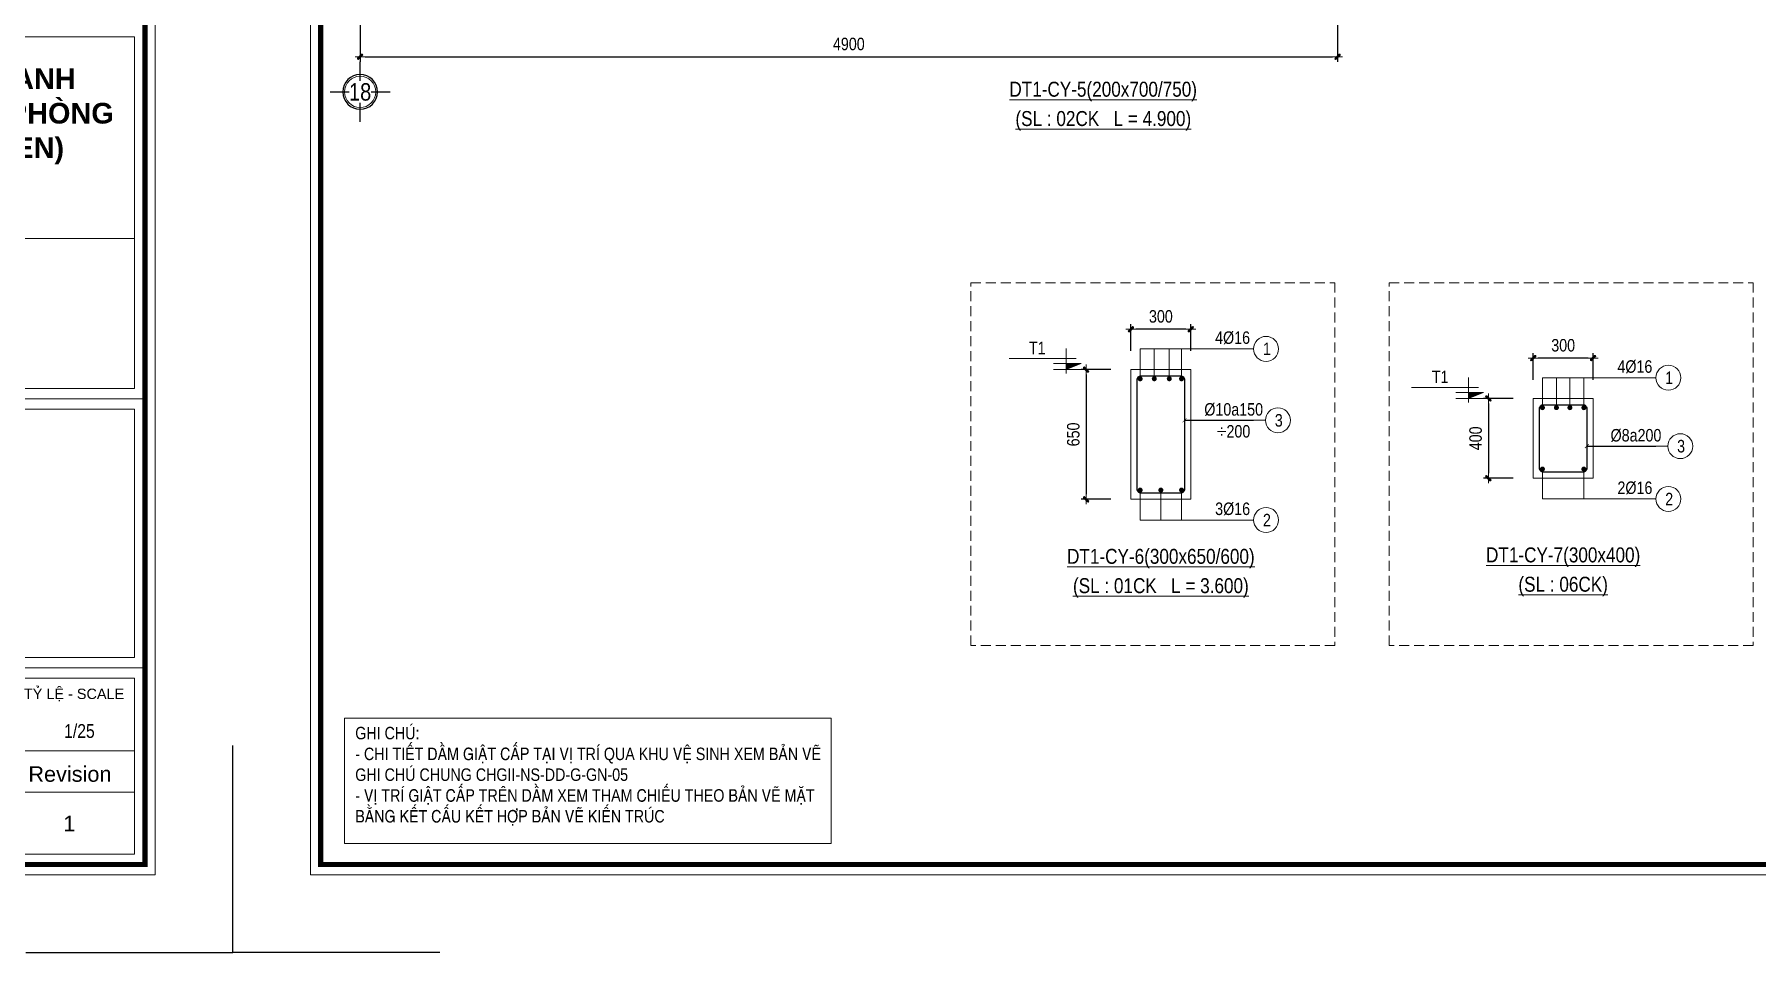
# Model space of a CAD drawing. Header units: millimetres. Extents: x 397144 to 8960116, y 345581 to 674207.
# Drawn here: x 5039870 to 5048503, y 602096 to 606696 of the extents above; entities that cross this region are included whole.
import ezdxf
from ezdxf.enums import TextEntityAlignment as Align

# ---------------------------------------------------------------- set-up
doc = ezdxf.new("R2010")
doc.units = ezdxf.units.MM
doc.header["$PDSIZE"] = -10
doc.linetypes.add('CENTER', pattern=[2, 1.25, -0.25, 0.25, -0.25])
doc.linetypes.add('HIDDEN', pattern=[0.375, 0.25, -0.125])
doc.layers.get('0').update_dxf_attribs({"linetype": 'CONTINUOUS'})
doc.layers.get('Defpoints').update_dxf_attribs({"color": 12, "linetype": 'CONTINUOUS'})
for name, color, linetype, lineweight in [('2', 2, 'CONTINUOUS', 20), ('CDAI', 8, 'CONTINUOUS', 30), ('CHUNHO', 7, 'CENTER', 13), ('CTHEP', 2, 'CONTINUOUS', 50), ('DBAO', 3, 'CONTINUOUS', 20), ('DGIONG', 4, 'CONTINUOUS', 13), ('KTH', 150, 'CONTINUOUS', 5), ('Net khuat', 8, 'HIDDEN', 13), ('STICK', 1, 'CONTINUOUS', 9), ('TEXT', 7, 'CONTINUOUS', 15)]:
    doc.layers.add(name, color=color, linetype=linetype, lineweight=lineweight)
doc.layers.add('8', color=8, linetype='CONTINUOUS')
doc.layers.add('HATCH', color=7, linetype='CONTINUOUS', lineweight=5, true_color=0x2491ff)
doc.styles.add('CHG_XX_Khung ten$0$A1 BORDER$0$ARIAL', font='arial.ttf')
doc.styles.add('CHG_XX_Khung ten$0$A1 BORDER$0$Arial - Bold', font='arialbd.ttf', dxfattribs={"height": 2.5})
doc.styles.add('CHG_XX_Khung ten$0$arial', font='arial.ttf')
doc.styles.add('HELVECONDENSE', font='VHELVCN_0.TTF')
doc.styles.add('Star-HelCon', font='VHELVCN_0.TTF')
doc.styles.add('TTP-HelCon', font='VHELVCN_0.TTF')
doc.styles.add('VNI-HELVE-CONDENSE', font='VHELVCN_0.TTF')
doc.dimstyles.new('kc-25', dxfattribs={"dimtxt": 62.5, "dimasz": 20, "dimexe": 20, "dimexo": 50, "dimgap": 25, "dimtad": 3, "dimdec": 0, "dimzin": 0, "dimdsep": 46, "dimtxsty": 'VNI-HELVE-CONDENSE', "dimblk": 'DIM', "dimcen": 2.5, "dimclrd": 256, "dimclre": 154, "dimclrt": 7, "dimaunit": 1, "dimadec": 0, "dimazin": 0, "dimtfac": 1, "dimtdec": 0, "dimtix": 1, "dimtmove": 0, "dimatfit": 3, "dimldrblk": 'DOT', "dimfxl": 1, "dimtolj": 1, "dimtzin": 0, "dimarcsym": 0})
doc.dimstyles.new('TTP-25', dxfattribs={"dimscale": 25, "dimtxt": 2.5, "dimasz": 1, "dimexe": 1, "dimexo": 1, "dimgap": 0.09, "dimtad": 0, "dimdec": 4, "dimrnd": 5, "dimzin": 9, "dimdsep": 46, "dimtxsty": 'TTP-HelCon', "dimblk": 'Stick1', "dimcen": 0.09, "dimdle": 1.5, "dimclrd": 256, "dimclre": 256, "dimclrt": 7, "dimadec": 0, "dimazin": 0, "dimtfac": 1, "dimtdec": 4, "dimtmove": 0, "dimatfit": 3, "dimldrblk": '_ArchTick1', "dimfxl": 1, "dimtvp": 1, "dimtolj": 1, "dimtzin": 0, "dimarcsym": 0})

# ---------------------------------------------------------------- blocks, each defined once
blk = doc.blocks.new('Stick1')
at = {"layer": 'STICK'}
h = blk.add_hatch(color=256, dxfattribs=at)
edge = h.paths.add_edge_path()
edge.add_line((0.3, 0.5), (-0.5, -0.3))
edge.add_arc((-0.4, -0.4), 0.141, 135, 315)
edge.add_line((-0.3, -0.5), (0.5, 0.3))
edge.add_arc((0.4, 0.4), 0.141, 315, 495)
blk.add_line((1, 0), (-1, 0), dxfattribs=at)
blk.add_lwpolyline([(0.3, 0.5), (-0.5, -0.3, 1), (-0.3, -0.5), (0.5, 0.3, 1), (0.3, 0.5, 1)], format="xyb", dxfattribs=at)
blk = doc.blocks.new('*D1292')
at = {"layer": 'Defpoints', "color": 0, "transparency": 16777216}
for p in [(5041502.5, 606782.3), (5046402.5, 606782.3), (5046402.5, 606584.3)]:
    blk.add_point(p, dxfattribs=at)
at = {"layer": 'KTH', "lineweight": -2, "transparency": 16777216}
for p, q in [((5041502.5, 606757.3), (5041502.5, 606559.3)), ((5046402.5, 606757.3), (5046402.5, 606559.3)), ((5041527.5, 606584.3), (5046377.5, 606584.3))]:
    blk.add_line(p, q, dxfattribs=at)
at = {"layer": 'KTH', "lineweight": -2, "transparency": 16777216, "xscale": 25, "yscale": 25, "zscale": 25, "rotation": 180}
blk.add_blockref('Stick1', (5041502.5, 606584.3), dxfattribs=at)
at = {"layer": 'KTH', "lineweight": -2, "transparency": 16777216, "xscale": 25, "yscale": 25, "zscale": 25}
blk.add_blockref('Stick1', (5046402.5, 606584.3), dxfattribs=at)
at = {"layer": 'KTH', "color": 7, "transparency": 16777216, "insert": (5043952.5, 606648.1), "char_height": 62.5, "attachment_point": 5, "style": 'TTP-HelCon'}
blk.add_mtext('\\A1;4900', dxfattribs=at)
blk = doc.blocks.new('_ArchTick1')
at = {"color": 0, "const_width": 3.81}
blk.add_lwpolyline([(-12.7, -12.7), (12.7, 12.7)], dxfattribs=at)
blk = doc.blocks.new('dau truc')
blk.add_circle((0, 0), 180)
at = {"layer": '8'}
for p, q in [((0, 127), (0, 345)), ((-127, 0), (-345, 0)), ((345, 0), (127, 0)), ((0, -345), (0, -127))]:
    blk.add_line(p, q, dxfattribs=at)
blk.add_circle((0, 0), 200, dxfattribs=at)
at = {"layer": 'TEXT', "style": 'HELVECONDENSE'}
blk.add_attdef('A', text='', height=233, dxfattribs=at).set_placement((0, 0), align=Align.MIDDLE)
blk = doc.blocks.new('*D1342')
at = {"layer": 'Defpoints', "color": 0, "ltscale": 500, "transparency": 16777216}
for p in [(5045366.9, 605219.4), (5045366.9, 605086.1), (5045666.9, 605086.1)]:
    blk.add_point(p, dxfattribs=at)
at = {"layer": 'KTH', "lineweight": -2, "ltscale": 500, "transparency": 16777216}
for p, q in [((5045366.9, 605111.1), (5045366.9, 605244.4)), ((5045641.9, 605219.4), (5045391.9, 605219.4)), ((5045666.9, 605111.1), (5045666.9, 605244.4))]:
    blk.add_line(p, q, dxfattribs=at)
at = {"layer": 'KTH', "lineweight": -2, "ltscale": 500, "transparency": 16777216, "xscale": 25, "yscale": 25, "zscale": 25, "rotation": 180}
blk.add_blockref('Stick1', (5045366.9, 605219.4), dxfattribs=at)
at = {"layer": 'KTH', "lineweight": -2, "ltscale": 500, "transparency": 16777216, "xscale": 25, "yscale": 25, "zscale": 25}
blk.add_blockref('Stick1', (5045666.9, 605219.4), dxfattribs=at)
at = {"layer": 'KTH', "color": 7, "ltscale": 500, "transparency": 16777216, "insert": (5045516.9, 605283.2), "char_height": 62.5, "attachment_point": 5, "style": 'TTP-HelCon'}
blk.add_mtext('\\A1;300', dxfattribs=at)
blk = doc.blocks.new('*D1343')
at = {"layer": 'Defpoints', "color": 0, "ltscale": 500, "transparency": 16777216}
for p in [(5045291.7, 605017.1), (5045141.9, 604367.1), (5045291.7, 604367.1)]:
    blk.add_point(p, dxfattribs=at)
at = {"layer": 'KTH', "lineweight": -2, "ltscale": 500, "transparency": 16777216}
for p, q in [((5045266.7, 605017.1), (5045116.9, 605017.1)), ((5045141.9, 604992.1), (5045141.9, 604392.1)), ((5045266.7, 604367.1), (5045116.9, 604367.1))]:
    blk.add_line(p, q, dxfattribs=at)
at = {"layer": 'KTH', "lineweight": -2, "ltscale": 500, "transparency": 16777216, "xscale": 25, "yscale": 25, "zscale": 25}
for p, rotation in [((5045141.9, 605017.1), 90), ((5045141.9, 604367.1), 270)]:
    blk.add_blockref('Stick1', p, dxfattribs=dict(at, rotation=rotation))
at = {"layer": 'KTH', "color": 7, "ltscale": 500, "transparency": 16777216, "insert": (5045078.1, 604692.1), "char_height": 62.5, "attachment_point": 5, "rotation": 90, "style": 'TTP-HelCon'}
blk.add_mtext('\\A1;650', dxfattribs=at)
blk = doc.blocks.new('CODE')
at = {"layer": 'DBAO'}
for p, q in [((-62.5, -20), (-62.5, 105)), ((-62.5, 0), (-137.5, 30)), ((-137.5, 30), (0, 30)), ((-137.5, 0), (0, 0)), ((-112.5, 55), (223.6, 55))]:
    blk.add_line(p, q, dxfattribs=at)
at = {"layer": 'HATCH', "color": 1}
blk.add_solid([(-62.5, 0), (-137.5, 30), (-62.5, 30)], dxfattribs=at)
blk = doc.blocks.new('DIM')
h = blk.add_hatch(color=1)
h.paths.add_polyline_path([(0.49, 0.29, 1), (0.29, 0.49), (-0.19, 0), (0.19, 0)])
h.paths.add_polyline_path([(0.19, 0), (-0.19, 0), (-0.49, -0.29, 1), (-0.29, -0.49)])
at = {"color": 9}
for p, q in [((-0.19, 0), (-1.5, 0)), ((0.19, 0), (1.5, 0))]:
    blk.add_line(p, q, dxfattribs=at)
at = {"color": 1}
for p, q in [((-0.49, -0.29), (0.29, 0.49)), ((-0.29, -0.49), (0.49, 0.29)), ((-0.19, 0), (0.19, 0))]:
    blk.add_line(p, q, dxfattribs=at)
blk.add_arc((-0.39, -0.39), 0.138, 135, 315, dxfattribs=at)
blk = doc.blocks.new('*D1344')
at = {"layer": 'Defpoints', "color": 0, "ltscale": 500, "transparency": 16777216}
for p in [(5047383.7, 605074.7), (5047383.7, 604941.5), (5047683.7, 604941.5)]:
    blk.add_point(p, dxfattribs=at)
at = {"layer": 'KTH', "lineweight": -2, "ltscale": 500, "transparency": 16777216}
for p, q in [((5047383.7, 604966.5), (5047383.7, 605099.7)), ((5047658.7, 605074.7), (5047408.7, 605074.7)), ((5047683.7, 604966.5), (5047683.7, 605099.7))]:
    blk.add_line(p, q, dxfattribs=at)
at = {"layer": 'KTH', "lineweight": -2, "ltscale": 500, "transparency": 16777216, "xscale": 25, "yscale": 25, "zscale": 25, "rotation": 180}
blk.add_blockref('Stick1', (5047383.7, 605074.7), dxfattribs=at)
at = {"layer": 'KTH', "lineweight": -2, "ltscale": 500, "transparency": 16777216, "xscale": 25, "yscale": 25, "zscale": 25}
blk.add_blockref('Stick1', (5047683.7, 605074.7), dxfattribs=at)
at = {"layer": 'KTH', "color": 7, "ltscale": 500, "transparency": 16777216, "insert": (5047533.7, 605138.5), "char_height": 62.5, "attachment_point": 5, "style": 'TTP-HelCon'}
blk.add_mtext('\\A1;300', dxfattribs=at)
blk = doc.blocks.new('*D1345')
at = {"layer": 'Defpoints', "color": 0, "ltscale": 500, "transparency": 16777216}
for p in [(5047308.5, 604872.5), (5047158.7, 604472.5), (5047308.5, 604472.5)]:
    blk.add_point(p, dxfattribs=at)
at = {"layer": 'KTH', "lineweight": -2, "ltscale": 500, "transparency": 16777216}
for p, q in [((5047283.5, 604872.5), (5047133.7, 604872.5)), ((5047158.7, 604847.5), (5047158.7, 604497.5)), ((5047283.5, 604472.5), (5047133.7, 604472.5))]:
    blk.add_line(p, q, dxfattribs=at)
at = {"layer": 'KTH', "lineweight": -2, "ltscale": 500, "transparency": 16777216, "xscale": 25, "yscale": 25, "zscale": 25}
for p, rotation in [((5047158.7, 604872.5), 90), ((5047158.7, 604472.5), 270)]:
    blk.add_blockref('Stick1', p, dxfattribs=dict(at, rotation=rotation))
at = {"layer": 'KTH', "color": 7, "ltscale": 500, "transparency": 16777216, "insert": (5047094.9, 604672.5), "char_height": 62.5, "attachment_point": 5, "rotation": 90, "style": 'TTP-HelCon'}
blk.add_mtext('\\A1;400', dxfattribs=at)
blk = doc.blocks.new('CHG_XX_Khung ten')
for p, q in [((687, 107), (824, 107)), ((687, 55), (824, 55))]:
    blk.add_line(p, q)
at = {"linetype": 'Continuous'}
blk.add_line((689, 39), (822, 39), dxfattribs=at)
blk.add_lwpolyline([(15, 579), (826, 579), (826, 15), (15, 15)], close=True)
at = {"color": 4, "linetype": 'Continuous', "const_width": 1}
blk.add_lwpolyline([(17, 577), (824, 577), (824, 17), (17, 17)], close=True, dxfattribs=at)
at = {"linetype": 'Continuous'}
for points in [[(689, 177), (822, 177), (822, 138), (689, 138)], [(689, 109), (822, 109), (822, 138), (689, 138)], [(689, 105), (822, 105), (822, 57), (689, 57)], [(689, 53), (822, 53), (822, 31), (689, 31)], [(822, 19), (689, 19), (689, 31), (822, 31)]]:
    blk.add_lwpolyline(points, close=True, dxfattribs=at)
at = {"layer": 'Defpoints', "color": 1, "ltscale": 2}
for points in [[(40.06, 0), (0, 0), (0, 40)], [(800.94, 0), (841, 0), (841, 40)]]:
    blk.add_lwpolyline(points, dxfattribs=at)
at = {"style": 'CHG_XX_Khung ten$0$A1 BORDER$0$ARIAL'}
blk.add_text('TỶ LỆ - SCALE', height=2, dxfattribs=at).set_placement((820, 50), align=Align.MIDDLE_RIGHT)
for s, style, p in [('Revision', 'CHG_XX_Khung ten$0$A1 BORDER$0$ARIAL', (809.5, 34.5)), ('1', 'CHG_XX_Khung ten$0$arial', (809.36, 24.93))]:
    blk.add_text(s, height=3, dxfattribs=dict(style=style)).set_placement(p, align=Align.MIDDLE_CENTER)
at = {"insert": (755.4, 170.88), "char_height": 4, "width": 159.8745, "attachment_point": 2, "style": 'CHG_XX_Khung ten$0$A1 BORDER$0$Arial - Bold'}
blk.add_mtext('DỰ ÁN ĐẦU TƯ XÂY DỰNG KINH DOANH\\PKHU CHUNG CƯ - THƯƠNG MẠI - VĂN PHÒNG\\P(KHU PHỨC HỢP CÔNG HÒA GARDEN)', dxfattribs=at)
blk = doc.blocks.new('GHICHU11')
at = {"layer": 'KTH'}
blk.add_lwpolyline([(0, 628.9), (2438.7, 628.9), (2438.7, 0), (0, 0)], close=True, dxfattribs=at)
at = {"layer": 'TEXT', "ltscale": 0.8, "insert": (53, 584.6), "char_height": 62.5, "width": 2404.343, "attachment_point": 1, "style": 'TTP-HelCon'}
blk.add_mtext('GHI CHUÙ:\\P- CHI TIEÁT DAÀM GIAÄT CAÁP TAÏI VÒ TRÍ QUA KHU VEÄ SINH XEM BAÛN VEÕ GHI CHUÙ CHUNG CHGII-NS-DD-G-GN-05\\P- VÒ TRÍ GIAÄT CAÁP TREÂN DAÀM XEM THAM CHIEÁU THEO BAÛN VEÕ MAËT BAÈNG KEÁT CAÁU KEÁT HÔÏP BAÛN VEÕ KIEÁN TRUÙC  ', dxfattribs=at)

msp = doc.modelspace()

# ---------------------------------------------------------------- linework, layer by layer
at = {"layer": 'CDAI'}
for points in [[(5045416.87285, 604985.87311), (5045616.87285, 604985.87311, -0.4142135624), (5045635.62285, 604967.12311), (5045635.62285, 604417.12311, -0.4142135624), (5045616.87285, 604398.37311), (5045416.87285, 604398.37311, -0.4142135624), (5045398.12285, 604417.12311), (5045398.12285, 604967.12311, -0.4142135624)], [(5047433.68897, 604841.20452), (5047633.68897, 604841.20452, -0.4142135624), (5047652.43897, 604822.45452), (5047652.43897, 604522.45452, -0.4142135624), (5047633.68897, 604503.70452), (5047433.68897, 604503.70452, -0.4142135624), (5047414.93897, 604522.45452), (5047414.93897, 604822.45452, -0.4142135624)]]:
    msp.add_lwpolyline(points, format="xyb", close=True, dxfattribs=at)
at = {"layer": 'CTHEP', "const_width": 12.5}
for points in [[(5045406.87285, 604970.87311, 1), (5045419.37285, 604970.87311, 1)], [(5045552.91272, 604970.87311, 1), (5045565.41272, 604970.87311, 1)], [(5045614.37285, 604970.87311, 1), (5045626.87285, 604970.87311, 1)], [(5047423.68897, 604826.20452, 1), (5047436.18897, 604826.20452, 1)], [(5047506.18897, 604826.20452, -1), (5047493.68897, 604826.20452, -1)], [(5047561.18897, 604826.20452, 1), (5047573.68897, 604826.20452, 1)], [(5047631.18897, 604826.20452, 1), (5047643.68897, 604826.20452, 1)], [(5047423.68897, 604518.70452, 1), (5047436.18897, 604518.70452, 1)], [(5047631.18897, 604518.70452, 1), (5047643.68897, 604518.70452, 1)], [(5045406.87285, 604413.37311, 1), (5045419.37285, 604413.37311, 1)], [(5045510.62285, 604413.37311, 1), (5045523.12285, 604413.37311, 1)], [(5045614.37285, 604413.37311, 1), (5045626.87285, 604413.37311, 1)]]:
    msp.add_lwpolyline(points, format="xyb", close=True, dxfattribs=at)
at = {"layer": 'DBAO', "flags": 128}
for points in [[(5045666.87285, 605017.12311), (5045666.87285, 604367.12311), (5045366.87285, 604367.12311), (5045366.87285, 605017.12311)], [(5045366.87285, 605017.12311), (5045666.87285, 605017.12311)], [(5047683.68897, 604872.45452), (5047683.68897, 604472.45452), (5047383.68897, 604472.45452), (5047383.68897, 604872.45452)], [(5047383.68897, 604872.45452), (5047683.68897, 604872.45452)]]:
    msp.add_lwpolyline(points, dxfattribs=at)
at = {"layer": 'DGIONG'}
for p, q in [((5045413.12285, 604970.87311), (5045413.12285, 605120.87311)), ((5045413.12285, 605120.87311), (5045981.87285, 605120.87311)), ((5045559.16272, 604970.87311), (5045559.16272, 605120.87311)), ((5045620.62285, 604970.87311), (5045620.62285, 605120.87311)), ((5047429.93897, 604826.20452), (5047429.93897, 604976.20452)), ((5047429.93897, 604976.20452), (5047998.68897, 604976.20452)), ((5047499.93897, 604826.20452), (5047499.93897, 604976.20452)), ((5047567.43897, 604826.20452), (5047567.43897, 604976.20452)), ((5047637.43897, 604826.20452), (5047637.43897, 604976.20452)), ((5045635.62285, 604762.87377), (5046041.37285, 604762.87377)), ((5047652.43897, 604633.33423), (5048058.18897, 604633.33423)), ((5047429.93897, 604368.70452), (5047429.93897, 604518.70452)), ((5047637.43897, 604368.70452), (5047637.43897, 604518.70452)), ((5045413.12285, 604263.37311), (5045413.12285, 604413.37311)), ((5045516.87285, 604263.37311), (5045516.87285, 604413.37311)), ((5045620.62285, 604263.37311), (5045620.62285, 604413.37311)), ((5047429.93897, 604368.70452), (5047998.68897, 604368.70452)), ((5045413.12285, 604263.37311), (5045981.87285, 604263.37311))]:
    msp.add_line(p, q, dxfattribs=at)
msp.add_lwpolyline([(5041305.03865, 617054.8672), (5058674.64408, 617054.8672), (5058674.64408, 602536.98804), (5041305.03865, 602536.98804)], close=True, dxfattribs=at)
msp.add_lwpolyline([(5041305.03865, 617054.8672), (5058674.64408, 617054.8672), (5058674.64408, 602536.98804), (5041305.03865, 602536.98804)], close=True, dxfattribs=at)
for centre in [(5046044.37285, 605120.87311), (5048061.18897, 604976.20452), (5046103.87285, 604762.87377), (5048120.68897, 604633.33423), (5048061.18897, 604368.70452), (5046044.37285, 604263.37311)]:
    msp.add_circle(centre, 62.5, dxfattribs=at)
at = {"layer": 'Net khuat', "ltscale": 200}
for points in [[(5044564.1734, 605452.43497), (5046389.26369, 605452.43497), (5046389.26369, 603634.14282), (5044564.1734, 603634.14282)], [(5046661.66973, 605452.43497), (5048486.76002, 605452.43497), (5048486.76002, 603634.14282), (5046661.66973, 603634.14282)]]:
    msp.add_lwpolyline(points, close=True, dxfattribs=at)

# ---------------------------------------------------------------- block references
at = {"layer": '2', "ltscale": 300}
ref = msp.add_blockref('dau truc', (5041502.49638, 606408.44182), dxfattribs=dict(at, xscale=-0.4367131292819977, yscale=0.4367131292819977, zscale=0.4367131294857245))
ref.add_attrib('A', '18', dxfattribs={"layer": 'TEXT', "height": 87.5, "style": 'HELVECONDENSE'}).set_placement((5041502.49638, 606408.44182), align=Align.MIDDLE)
at = {"layer": 'KTH', "linetype": 'Continuous', "xscale": -1}
for p in [(5044979.3863, 605017.12311), (5046996.20242, 604872.45452)]:
    msp.add_blockref('CODE', p, dxfattribs=at)

# ---------------------------------------------------------------- texts
at = {"layer": 'CHUNHO', "style": 'Star-HelCon'}
msp.add_text('1/25', height=68.75, dxfattribs=at).set_placement((5040095.26132, 603171.8704), align=Align.CENTER)
at = {"layer": 'TEXT', "style": 'TTP-HelCon'}
for s, height, p in [('%%UDT1-CY-5(200x700/750)', 75, (5045227.69638, 606384.30635)), ('%%U(SL : 02CK   L = 4.900)', 75, (5045228.29638, 606237.41176)), ('4Þ16', 62.5, (5045876.37285, 605145.87311)), ('4Þ16', 62.5, (5047893.18897, 605001.20452)), ('Þ10a150', 62.5, (5045881.87285, 604786.37377)), ('÷200', 62.5, (5045881.5146, 604676.62377)), ('Þ8a200', 62.5, (5047898.68897, 604656.83423)), ('2Þ16', 62.5, (5047893.45432, 604393.70452)), ('3Þ16', 62.5, (5045876.63819, 604288.37311)), ('%%UDT1-CY-6(300x650/600)', 75, (5045516.87285, 604043.82958)), ('%%UDT1-CY-7(300x400)', 75, (5047533.68897, 604051.12249)), ('%%U(SL : 01CK   L = 3.600)', 75, (5045516.87285, 603896.93498)), ('%%U(SL : 06CK)', 75, (5047533.68897, 603904.22789))]:
    msp.add_text(s, height=height, dxfattribs=at).set_placement(p, align=Align.CENTER)
for s, p in [('T1', (5044938.68063, 605094.11811)), ('T1    ', (5047038.46909, 604949.44952))]:
    msp.add_text(s, height=62.5, dxfattribs=at).set_placement(p, align=Align.RIGHT)
at = {"layer": 'TEXT', "style": 'Star-HelCon'}
for s, p in [('1', (5046048.53952, 605120.87311)), ('1', (5048065.35564, 604976.20452)), ('3', (5046108.03952, 604762.87377)), ('3', (5048124.85564, 604633.33423)), ('2', (5048065.35564, 604368.70452)), ('2', (5046048.53952, 604263.37311))]:
    msp.add_text(s, height=62.5, dxfattribs=at).set_placement(p, align=Align.MIDDLE)

# ---------------------------------------------------------------- dimensions: what is measured, and where the dimension line sits
at = {"layer": 'KTH'}
dim = msp.add_linear_dim(base=(5046402.49638, 606584.30635), p1=(5041502.49638, 606782.28422), p2=(5046402.49638, 606782.28422), angle=180, dimstyle='TTP-25', override={"dimtmove": 1}, dxfattribs=at)
dim.commit()
dim.dimension.update_dxf_attribs({"geometry": '*D1292', "text_midpoint": (5043952.49638, 606648.13969)})
at = {"layer": 'KTH', "ltscale": 500}
for base, p1, p2, picture, middle in [((5045366.87285, 605219.37311), (5045666.87285, 605086.13506), (5045366.87285, 605086.13506), '*D1342', (5045516.87285, 605283.20645)), ((5047383.68897, 605074.70452), (5047683.68897, 604941.46647), (5047383.68897, 604941.46647), '*D1344', (5047533.68897, 605138.53786))]:
    dim = msp.add_linear_dim(base=base, p1=p1, p2=p2, dimstyle='TTP-25', override={"dimtxsty": 'TTP-HelCon'}, dxfattribs=at)
    dim.commit()
    dim.dimension.update_dxf_attribs({"geometry": picture, "text_midpoint": middle})
for base, p1, p2, picture, middle in [((5045141.8863, 604367.12311), (5045291.71911, 605017.12311), (5045291.71911, 604367.12311), '*D1343', (5045078.05296, 604692.12311)), ((5047158.70242, 604472.45452), (5047308.53523, 604872.45452), (5047308.53523, 604472.45452), '*D1345', (5047094.86909, 604672.45452))]:
    dim = msp.add_linear_dim(base=base, p1=p1, p2=p2, angle=90, dimstyle='TTP-25', override={"dimtxsty": 'TTP-HelCon'}, dxfattribs=at)
    dim.commit()
    dim.dimension.update_dxf_attribs({"geometry": picture, "text_midpoint": middle})

# ---------------------------------------------------------------- leaders
at = {"layer": 'DGIONG'}
for points in [[(5045635.62285, 604762.87377), (5045981.5533, 604762.87377)], [(5047652.43897, 604633.33423), (5047998.36943, 604633.33423)]]:
    msp.add_leader(points, dimstyle='kc-25', override={"dimtad": 0, "dimldrblk": 'ArchTick', "dimfxl": 100, "dimarcsym": 1}, dxfattribs=at)

# ---------------------------------------------------------------- next in the draw order: block references
at = {"layer": 'KTH', "ltscale": 0.8, "xscale": 25.92478421702978, "yscale": 25.92478421702978, "zscale": 25.92478421702978}
msp.add_blockref('CHG_XX_Khung ten', (5019061.57379, 602096.26671), dxfattribs=at)

# ---------------------------------------------------------------- next in the draw order: block references
msp.add_blockref('CHG_XX_Khung ten', (5040864.31732, 602096.26671), dxfattribs=at)

# ---------------------------------------------------------------- next in the draw order: linework, layer by layer
at = {"layer": 'CTHEP', "const_width": 12.5}
msp.add_lwpolyline([(5045477.72858, 604970.87311, 1), (5045490.22858, 604970.87311, 1)], format="xyb", close=True, dxfattribs=at)
at = {"layer": 'DGIONG'}
msp.add_line((5045483.97858, 604970.87311), (5045483.97858, 605120.87311), dxfattribs=at)

# ---------------------------------------------------------------- next in the draw order: block references
at = {"layer": 'DBAO'}
msp.add_blockref('GHICHU11', (5041424.96938, 602642.47064), dxfattribs=at)

doc.saveas('drawing.dxf')
